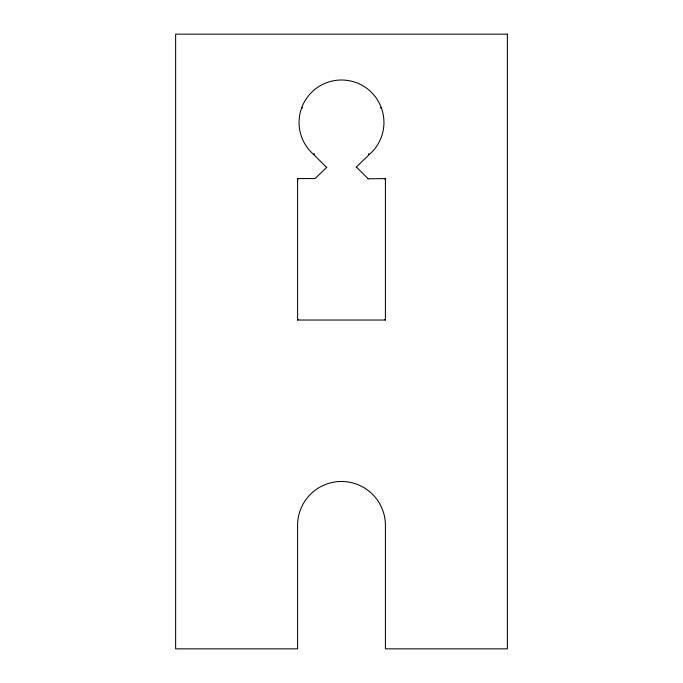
<?xml version="1.0" encoding="UTF-8"?>
<svg xmlns="http://www.w3.org/2000/svg" width="683" height="683" viewBox="0 0 683 683"><rect width="100%" height="100%" fill="white"/><g stroke="black" fill="none" stroke-linecap="round" stroke-linejoin="round"><path stroke-width="1.02" d="M367.787 178.861L385.408 178.553L385.408 320.037L297.592 320.037L297.592 178.553L315.085 178.553L326.85 167.224M314.411 153.931L313.787 154.597L326.414 167.224M314.06 154.025L313.642 154.478A42.44 42.44 0 0 1 310.799 93.144A42.44 42.44 0 0 1 372.201 93.144A42.44 42.44 0 0 1 369.358 154.478L368.94 154.025M356.15 167.224L369.213 154.597L368.589 153.931M384.794 179.168L385.408 178.553M297.592 320.037L298.206 319.422M380.687 107.803L381.251 107.581M380.721 107.897L381.285 107.675M301.715 107.675L302.279 107.897M301.749 107.581L302.313 107.803M356.586 167.224L367.915 178.553M297.592 178.553L298.206 179.168M384.794 319.422L385.408 320.037M507.375 34.15L175.625 34.15L175.625 648.85L297.592 648.85L297.592 525.381A43.908 43.908 0 0 1 341.5 481.472A43.908 43.908 0 0 1 385.408 525.381L385.408 648.85L507.375 648.85L507.375 34.15"/></g></svg>
